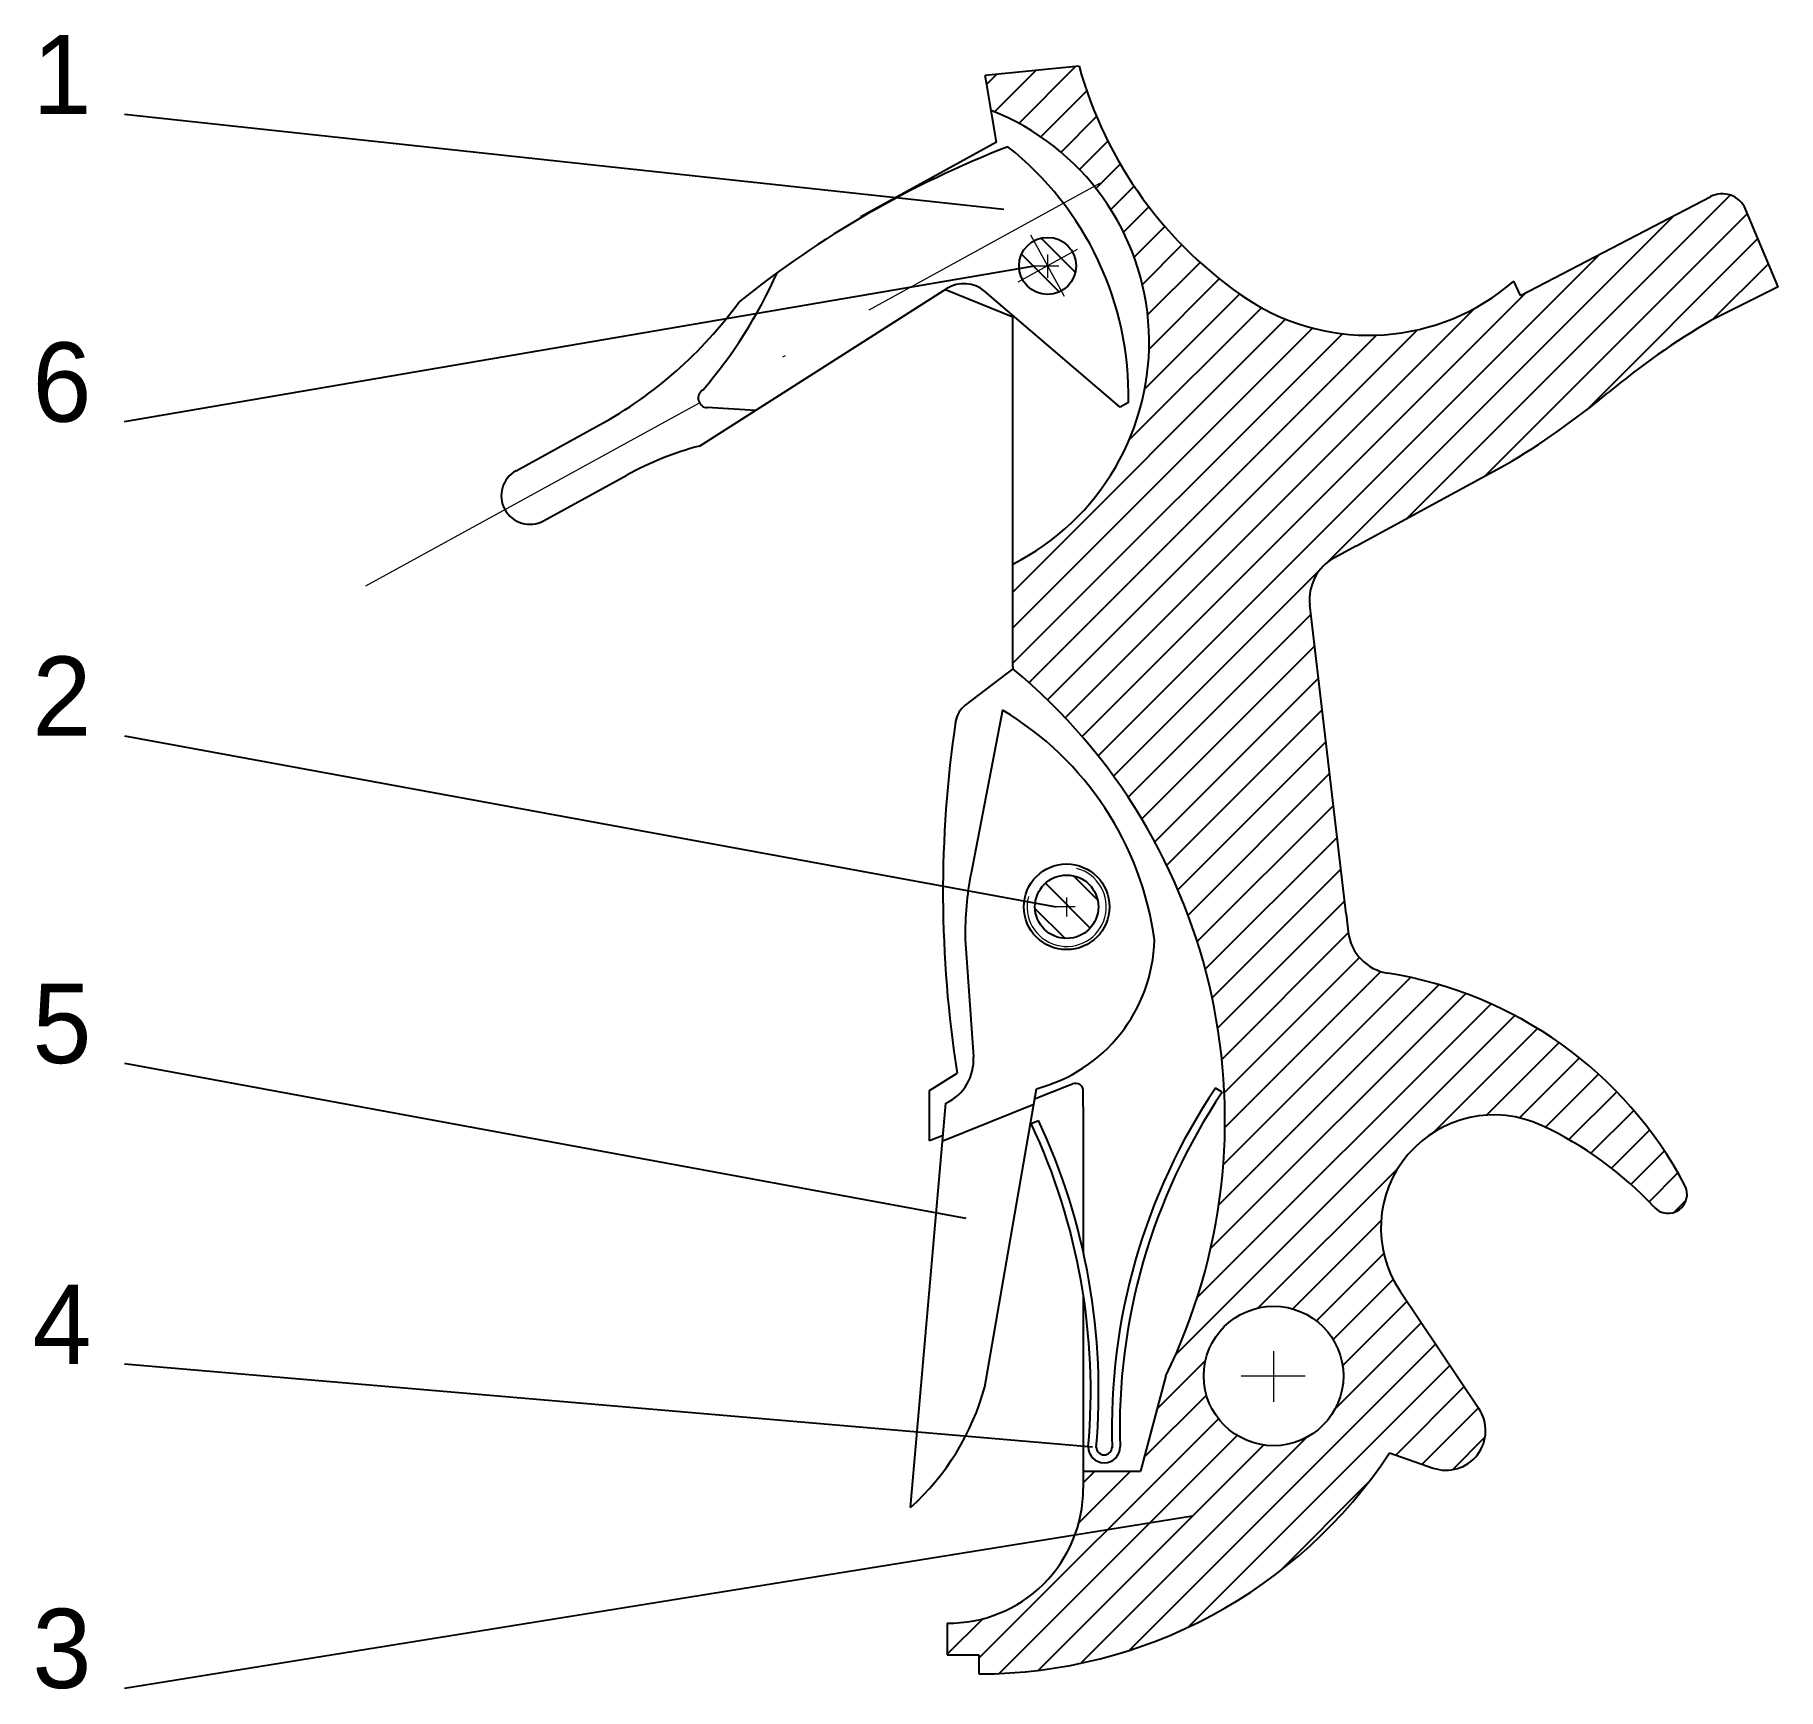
# Model space of a CAD drawing. Header units: millimetres. Extents: x -99.3 to -44.3, y -0.7 to 51.5.
import ezdxf

# ---------------------------------------------------------------- set-up
doc = ezdxf.new("R2010")
doc.units = ezdxf.units.MM
doc.linetypes.add('ACAD_ISO10W100', pattern=[18, 12, -3, 0, -3])

# ---------------------------------------------------------------- blocks, each defined once
blk = doc.blocks.new('nagant_firing_pin_assembly')
for p, q in [((0.9, 0.9), (3.9, 0.9)), ((8.433, -1.064), (7.141, -0.254)), ((0.9, -0.9), (3.9, -0.9)), ((6.35, -1.2), (15.572, -0.598)), ((18.56, -6.5), (16.573, -1.243)), ((18.86, -6.5), (18.56, -6.5))]:
    blk.add_line(p, q)
at = {"color": 1, "linetype": 'ACAD_ISO10W100', "lineweight": 5}
for p, q in [((-5, 0), (21.393, 0)), ((18.7, -0.381), (18.7, -2.582)), ((19.767, -1.496), (17.632, -1.496))]:
    blk.add_line(p, q, dxfattribs=at)
blk.add_circle((18.7, -1.496), 0.9)
for centre, radius, start, end in [((2.027, 14.348), 15, 290.524, 307.3066), ((15.2, -29.322), 32, 82.4435, 100.0247), ((10.2, -1.5), 10, 330, 22.9545), ((3.9, 14.275), 13.375, 270, 295.3641), ((0.9, 0), 0.9, 90, 270), ((7.3, 0), 0.3, 92.6867, 237.926), ((3.9, -11.054), 10.154, 76.0379, 90), ((15.638, -1.596), 1, 20.7076, 93.7317)]:
    blk.add_arc(centre, radius, start, end)
blk = doc.blocks.new('strut_assembly')
for p, q in [((0, 0), (12.8, 0)), ((13, -2.758), (11.6, 0)), ((18.008, -0.154), (14.335, -0.735)), ((25.3, -0.7), (20.092, -0.154)), ((4, -2), (13.5, -2.8))]:
    blk.add_line(p, q)
blk.add_circle((19.3, -3.25), 1.35)
for centre, radius, start, end in [((5.435, 5.87), 8, 227.2041, 259.6658), ((14.101, 0.747), 1.5, 209.85, 278.9825), ((19.05, -10.1), 10, 84.0198, 95.9802), ((16.298, 3.655), 10, 282.7215, 334.1859), ((18.205, -1.109), 5, 199.771, 273.3794)]:
    blk.add_arc(centre, radius, start, end)
blk = doc.blocks.new('nagant_spring_strut_assembly')
for p, q in [((10.695, 2.298), (10.792, 2.067)), ((11.684, -3.719), (11.818, -3.508))]:
    blk.add_line(p, q)
for centre, radius, start, end in [((2.243, 20.424), 20, 265, 295), ((2.243, 20.424), 20.25, 265, 294.9721), ((0.5, 0), 0.5, 90, 270), ((0.5, 0), 0.25, 90, 270), ((1.089, -19.491), 19.25, 56.1253, 91.8231), ((1.089, -19.491), 19, 56.1083, 91.7763)]:
    blk.add_arc(centre, radius, start, end)

msp = doc.modelspace()

# ---------------------------------------------------------------- hatches: boundary and pattern name
h = msp.add_hatch()
h.set_pattern_fill('ANSI31', scale=0.25, style=0)
h.set_pattern_definition([(45, (-200, 0), (-0.561266, 0.561266), [])])
h.paths.add_polyline_path([(-49.657, 40.2, -0.039756), (-46.411, 42.484), (-44.291, 43.543), (-45.316, 45.988, 0.438695), (-46.423, 46.388), (-52.413, 43.27), (-52.62, 43.725, -0.33284), (-60.988, 43.128, -0.180804), (-66.331, 50.5), (-69.288, 50.204), (-69.238, 49.913), (-69.1, 49.1, -0.647648), (-68.422, 34.8), (-68.422, 31.562), (-68.422, 31.5, -0.346271), (-63.597, 9.2), (-64.397, 6.2), (-66.197, 6.2), (-66.197, 5.654, -0.416942), (-70.486, 1.404), (-70.486, 0.404), (-69.486, 0.404), (-69.486, -0.196, 0.252158), (-56.545, 6.774), (-55.173, 6.298, 0.72013), (-53.725, 8.176), (-56.21, 11.873, -0.759392), (-51.747, 17.1, -0.097146), (-48.202, 14.522, 0.876907), (-47.232, 15.211, 0.236177), (-56.592, 21.899, -0.336256), (-57.847, 23.207), (-57.914, 23.773), (-59.055, 33.51, -0.306851), (-58.28, 35.003), (-57.608, 35.367), (-52.904, 37.916, 0.039756)])
h.paths.add_polyline_path([(-57.997, 9.2, -1), (-62.397, 9.2, -1)], flags=16)
h = msp.add_hatch()
h.set_pattern_fill('ANSI31', scale=0.25, angle=90, style=0)
h.paths.add_polyline_path([(-67.322, 44.204), (-68.111, 43.771, 0.414214), (-66.889, 43.415)])
h.paths.add_polyline_path([(-67.755, 44.993, 0.27382), (-68.222, 44.204, 0.126093), (-68.111, 43.771), (-67.322, 44.204)])
h.paths.add_polyline_path([(-67.755, 44.993), (-67.322, 44.204), (-66.533, 44.636, 0.414214)])
h.paths.add_polyline_path([(-66.422, 44.204, 0.126093), (-66.533, 44.636), (-67.322, 44.204), (-66.889, 43.415, 0.27382)])
h = msp.add_hatch()
h.set_pattern_fill('ANSI31', scale=0.25, angle=90, style=0)
h.paths.add_polyline_path([(-67.722, 23.995, 1), (-65.722, 23.995, 1)])

# ---------------------------------------------------------------- linework, layer by layer
at = {"color": 7}
for p, q in [((-66.331, 50.5), (-69.288, 50.204)), ((-69.238, 49.913), (-69.288, 50.204)), ((-68.929, 48.1), (-69.238, 49.913)), ((-96.43, 48.989), (-68.701, 45.987)), ((-68.929, 48.1), (-73.213, 45.75)), ((-52.413, 43.27), (-46.41, 46.395)), ((-73.213, 45.717), (-73.213, 45.75)), ((-44.291, 43.543), (-45.316, 45.988)), ((-96.43, 39.292), (-67.739, 44.204)), ((-70.537, 43.461), (-68.422, 42.6)), ((-52.413, 43.27), (-52.62, 43.725)), ((-44.291, 43.543), (-46.411, 42.484)), ((-68.422, 31.562), (-68.422, 42.6)), ((-57.608, 35.367), (-52.904, 37.916)), ((-57.608, 35.367), (-58.28, 35.003)), ((-57.914, 23.773), (-59.056, 33.519)), ((-68.422, 31.5), (-69.918, 30.354)), ((-68.422, 31.562), (-68.422, 31.5)), ((-96.43, 29.388), (-67.055, 23.995)), ((-57.914, 23.773), (-57.847, 23.207)), ((-96.43, 19.066), (-69.901, 14.181)), ((-71.043, 18.197), (-70.174, 18.752)), ((-71.043, 16.611), (-71.043, 18.197)), ((-67.731, 17.934), (-66.622, 18.378)), ((-66.622, 18.378), (-66.54, 18.411)), ((-66.197, 17.696), (-66.197, 18.179)), ((-66.197, 17.696), (-66.197, 13.105)), ((-70.615, 16.782), (-71.043, 16.611)), ((-66.197, 11.754), (-66.197, 5.654)), ((-56.212, 11.876), (-53.725, 8.176)), ((-96.43, 9.578), (-65.907, 6.962)), ((-63.597, 9.2), (-64.397, 6.2)), ((-56.545, 6.774), (-55.171, 6.297)), ((-66.197, 6.2), (-64.397, 6.2)), ((-96.43, -0.639), (-62.755, 4.787)), ((-70.486, 1.404), (-70.486, 0.404)), ((-70.486, 1.404), (-70.486, 0.797)), ((-70.486, 0.404), (-69.486, 0.404)), ((-69.486, 0.404), (-69.486, -0.196))]:
    msp.add_line(p, q, dxfattribs=at)
at = {"color": 7, "lineweight": 5}
for p, q in [((-67.322, 44.567), (-67.322, 43.827)), ((-67.739, 44.204), (-66.968, 44.204)), ((-66.722, 24.286), (-66.722, 23.687)), ((-66.455, 23.995), (-67.055, 23.995)), ((-60.197, 9.985), (-60.197, 8.386)), ((-61.215, 9.2), (-59.203, 9.2))]:
    msp.add_line(p, q, dxfattribs=at)
at = {"color": 7}
for centre, radius in [((-67.322, 44.204), 0.9), ((-66.722, 23.995), 1), ((-60.197, 9.2), 2.2)]:
    msp.add_circle(centre, radius, dxfattribs=at)
for centre, radius, start, end in [((-53.8, 53.96), 13, 195.4368, 236.4312), ((-71.965, 41.798), 7.844, 296.855, 68.571), ((-46.054, 45.678), 0.8, 22.7521, 117.4995), ((-57.203, 49.016), 7, 237.2595, 310.8976), ((-33.694, 20.96), 25, 120.5745, 129.6812), ((-65.62, 59.44), 25, 300.5745, 309.6812), ((-57.565, 33.684), 1.5, 118.4504, 186.685), ((-80.179, 17.284), 18.448, 334.0102, 50.4081), ((-69.432, 29.719), 0.8, 127.4471, 171.5213), ((-34.123, 24.455), 36.499, 171.5213, 188.9894), ((-56.358, 23.381), 1.5, 186.685, 261.0271), ((-58.597, 9.2), 12.857, 27.8732, 81.0271), ((-66.447, 18.179), 0.25, 0, 111.7861), ((-53.25, 13.864), 3.567, 65.0767, 213.9277), ((-56.545, 6.774), 11.386, 42.8822, 65.0767), ((-47.762, 14.93), 0.6, 222.8822, 27.8732), ((-54.763, 7.479), 1.25, 250.9462, 33.9031), ((-69.486, 15.304), 15.5, 270, 326.6101), ((-70.447, 5.654), 4.25, 269.4667, 0)]:
    msp.add_arc(centre, radius, start, end, dxfattribs=at)
at = {"color": 7, "lineweight": 5}
msp.add_arc((-66.722, 23.995), 1.25, 165, 75, dxfattribs=at)

# ---------------------------------------------------------------- block references
at = {"color": 7}
for name, p, rotation in [('nagant_firing_pin_assembly', (-84.437, 36.522), 28.74658516410802), ('strut_assembly', (-71.642, 5.051), 85), ('nagant_spring_strut_assembly', (-65.539, 6.462), 90)]:
    msp.add_blockref(name, p, dxfattribs=dict(at, rotation=rotation))

# ---------------------------------------------------------------- texts
for s, p in [('1', (-99.329, 48.989)), ('6', (-99.329, 39.292)), ('2', (-99.329, 29.388)), ('5', (-99.329, 19.066)), ('4', (-99.329, 9.578)), ('3', (-99.329, -0.639))]:
    msp.add_text(s, height=2.5, dxfattribs=at).set_placement(p)

doc.saveas('drawing.dxf')
